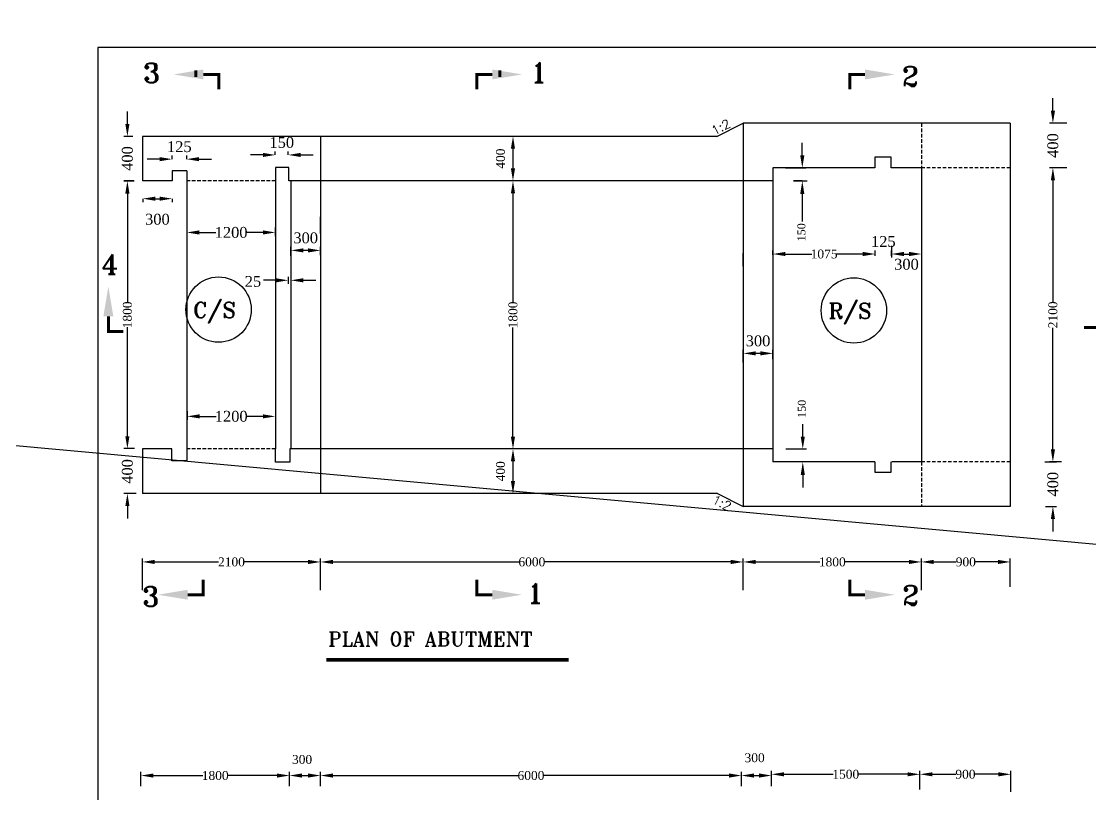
# Model space of a CAD drawing. Extents: x -298162 to 1078160, y -513173 to -216568.
# Drawn here: x 147216 to 177279, y -267049 to -245306 of the extents above; entities that cross this region are included whole.
import ezdxf

# ---------------------------------------------------------------- set-up
doc = ezdxf.new("R2010")
doc.units = 0
doc.header["$MEASUREMENT"] = 0
doc.linetypes.add('DASHED', pattern=[0.75, 0.5, -0.25])
doc.layers.get('0').update_dxf_attribs({"linetype": 'CONTINUOUS'})
doc.layers.get('DEFPOINTS').update_dxf_attribs({"linetype": 'CONTINUOUS'})
doc.layers.add('LINE', color=7, linetype='CONTINUOUS')
doc.styles.add('BIG', font='ROMANT.SHX')
doc.styles.add('SMALL', font='ROMANS.SHX')
doc.styles.get("Standard").update_dxf_attribs({"font": 'times.ttf', "height": 250})
doc.dimstyles.new('3', dxfattribs={"dimtxt": 225, "dimasz": 350, "dimexe": 100, "dimexo": 25, "dimgap": 9, "dimtad": 0, "dimdec": 0, "dimzin": 0, "dimdsep": 46, "dimtxsty": 'Standard', "dimcen": 0, "dimclrt": 256, "dimadec": 0, "dimazin": 0, "dimtfac": 1, "dimtdec": 0, "dimtofl": 0, "dimtmove": 2, "dimatfit": 3, "dimfxl": 1, "dimtolj": 1, "dimtzin": 0, "dimarcsym": 0})

# ---------------------------------------------------------------- blocks, each defined once
blk = doc.blocks.new('*D140')
at = {"layer": 'DEFPOINTS', "color": 0, "lineweight": -2}
for p in [(154754, -266513), (150579, -266836), (154754, -266836)]:
    blk.add_point(p, dxfattribs=at)
at = {"layer": 'LINE', "color": 0, "lineweight": -2}
for p, q in [((150579, -266811), (150579, -266413)), ((150929, -266513), (152317, -266513)), ((154404, -266513), (153016, -266513)), ((154754, -266811), (154754, -266413))]:
    blk.add_line(p, q, dxfattribs=at)
for points in [[(150929, -266455), (150929, -266571), (150579, -266513)], [(154404, -266455), (154404, -266571), (154754, -266513)]]:
    blk.add_solid(points, dxfattribs=at)
at = {"layer": 'LINE', "insert": (152666, -266513), "char_height": 250, "attachment_point": 5}
blk.add_mtext('\\A1;1800', dxfattribs=at)
blk = doc.blocks.new('*D141')
at = {"layer": 'DEFPOINTS', "color": 0, "lineweight": -2}
for p in [(168307, -266513), (167460, -266838), (168307, -266836)]:
    blk.add_point(p, dxfattribs=at)
at = {"layer": 'LINE', "color": 0, "lineweight": -2}
for p, q in [((167460, -266813), (167460, -266413)), ((167810, -266513), (167957, -266513)), ((168307, -266811), (168307, -266413))]:
    blk.add_line(p, q, dxfattribs=at)
for points in [[(167810, -266455), (167810, -266571), (167460, -266513)], [(167957, -266455), (167957, -266571), (168307, -266513)]]:
    blk.add_solid(points, dxfattribs=at)
at = {"layer": 'LINE', "insert": (167832, -266015), "char_height": 250, "attachment_point": 5}
blk.add_mtext('\\A1;300', dxfattribs=at)
blk = doc.blocks.new('*D142')
at = {"layer": 'DEFPOINTS', "color": 0, "lineweight": -2}
for p in [(155627, -266513), (154754, -266836), (155627, -266836)]:
    blk.add_point(p, dxfattribs=at)
at = {"layer": 'LINE', "color": 0, "lineweight": -2}
for p, q in [((154754, -266811), (154754, -266413)), ((155104, -266513), (155277, -266513)), ((155627, -266811), (155627, -266413))]:
    blk.add_line(p, q, dxfattribs=at)
for points in [[(155104, -266455), (155104, -266571), (154754, -266513)], [(155277, -266455), (155277, -266571), (155627, -266513)]]:
    blk.add_solid(points, dxfattribs=at)
at = {"layer": 'LINE', "insert": (155108, -266062), "char_height": 250, "attachment_point": 5}
blk.add_mtext('\\A1;300', dxfattribs=at)
blk = doc.blocks.new('*D143')
at = {"layer": 'DEFPOINTS', "color": 0, "lineweight": -2}
for p in [(155627, -266513), (155627, -266838), (167460, -266838)]:
    blk.add_point(p, dxfattribs=at)
at = {"layer": 'LINE', "color": 0, "lineweight": -2}
for p, q in [((155627, -266813), (155627, -266413)), ((155977, -266513), (161180, -266513)), ((167110, -266513), (161907, -266513)), ((167460, -266813), (167460, -266413))]:
    blk.add_line(p, q, dxfattribs=at)
for points in [[(155977, -266454), (155977, -266571), (155627, -266513)], [(167110, -266454), (167110, -266571), (167460, -266513)]]:
    blk.add_solid(points, dxfattribs=at)
at = {"layer": 'LINE', "insert": (161544, -266513), "char_height": 250, "attachment_point": 5}
blk.add_mtext('\\A1;6000', dxfattribs=at)
blk = doc.blocks.new('*D144')
at = {"layer": 'DEFPOINTS', "color": 0, "lineweight": -2}
for p in [(172481, -266478), (168307, -266802), (172481, -266802)]:
    blk.add_point(p, dxfattribs=at)
at = {"layer": 'LINE', "color": 0, "lineweight": -2}
for p, q in [((168307, -266777), (168307, -266378)), ((168657, -266478), (170044, -266478)), ((172131, -266478), (170744, -266478)), ((172481, -266777), (172481, -266378))]:
    blk.add_line(p, q, dxfattribs=at)
for points in [[(168657, -266420), (168657, -266536), (168307, -266478)], [(172131, -266420), (172131, -266536), (172481, -266478)]]:
    blk.add_solid(points, dxfattribs=at)
at = {"layer": 'LINE', "insert": (170394, -266478), "char_height": 250, "attachment_point": 5}
blk.add_mtext('\\A1;1500', dxfattribs=at)
blk = doc.blocks.new('*D151')
at = {"layer": 'DEFPOINTS', "color": 0, "lineweight": -2}
for p in [(161520, -249792), (161038, -257330), (161520, -257330)]:
    blk.add_point(p, dxfattribs=at)
at = {"layer": 'LINE', "color": 0, "lineweight": -2}
for p, q in [((161495, -249792), (160938, -249792)), ((161038, -250142), (161038, -253211)), ((161038, -256980), (161038, -253911)), ((161495, -257330), (160938, -257330))]:
    blk.add_line(p, q, dxfattribs=at)
for points in [[(160979, -250142), (161096, -250142), (161038, -249792)], [(160979, -256980), (161096, -256980), (161038, -257330)]]:
    blk.add_solid(points, dxfattribs=at)
at = {"layer": 'LINE', "insert": (161038, -253561), "char_height": 250, "attachment_point": 5, "rotation": 90}
blk.add_mtext('\\A1;1800', dxfattribs=at)
blk = doc.blocks.new('*D152')
at = {"layer": 'DEFPOINTS', "color": 0, "lineweight": -2}
for p in [(150416, -249798), (150197, -257321), (150416, -257321)]:
    blk.add_point(p, dxfattribs=at)
at = {"layer": 'LINE', "color": 0, "lineweight": -2}
for p, q in [((150391, -249798), (150097, -249798)), ((150197, -250148), (150197, -253209)), ((150197, -256971), (150197, -253909)), ((150391, -257321), (150097, -257321))]:
    blk.add_line(p, q, dxfattribs=at)
for points in [[(150139, -250148), (150255, -250148), (150197, -249798)], [(150139, -256971), (150255, -256971), (150197, -257321)]]:
    blk.add_solid(points, dxfattribs=at)
at = {"layer": 'LINE', "insert": (150197, -253559), "char_height": 250, "attachment_point": 5, "rotation": 90}
blk.add_mtext('\\A1;1800', dxfattribs=at)
blk = doc.blocks.new('*D153')
at = {"layer": 'DEFPOINTS', "color": 0, "lineweight": -2}
for p in [(176612, -249423), (176218, -257694), (176489, -257694)]:
    blk.add_point(p, dxfattribs=at)
at = {"layer": 'LINE', "color": 0, "lineweight": -2}
for p, q in [((176587, -249423), (176118, -249423)), ((176218, -249773), (176218, -253191)), ((176218, -257344), (176218, -253926)), ((176464, -257694), (176118, -257694))]:
    blk.add_line(p, q, dxfattribs=at)
for points in [[(176160, -249773), (176277, -249773), (176218, -249423)], [(176160, -257344), (176277, -257344), (176218, -257694)]]:
    blk.add_solid(points, dxfattribs=at)
at = {"layer": 'LINE', "insert": (176218, -253558), "char_height": 250, "attachment_point": 5, "rotation": 90}
blk.add_mtext('\\A1;2100', dxfattribs=at)
blk = doc.blocks.new('*D154')
at = {"layer": 'DEFPOINTS', "color": 0, "lineweight": -2}
for p in [(150618, -260507), (150618, -261323), (155627, -261323)]:
    blk.add_point(p, dxfattribs=at)
at = {"layer": 'LINE', "color": 0, "lineweight": -2}
for p, q in [((150618, -261298), (150618, -260407)), ((150968, -260507), (152755, -260507)), ((155277, -260507), (153490, -260507)), ((155627, -261298), (155627, -260407))]:
    blk.add_line(p, q, dxfattribs=at)
for points in [[(150968, -260448), (150968, -260565), (150618, -260507)], [(155277, -260448), (155277, -260565), (155627, -260507)]]:
    blk.add_solid(points, dxfattribs=at)
at = {"layer": 'LINE', "insert": (153123, -260507), "char_height": 250, "attachment_point": 5}
blk.add_mtext('\\A1;2100', dxfattribs=at)
blk = doc.blocks.new('*D155')
at = {"layer": 'DEFPOINTS', "color": 0, "lineweight": -2}
for p in [(150421, -257321), (150197, -258583), (150473, -258583)]:
    blk.add_point(p, dxfattribs=at)
at = {"layer": 'LINE', "color": 0, "lineweight": -2}
for p, q in [((150197, -256971), (150197, -256621)), ((150396, -257321), (150097, -257321)), ((150448, -258583), (150097, -258583)), ((150197, -258933), (150197, -259283))]:
    blk.add_line(p, q, dxfattribs=at)
for points in [[(150139, -256971), (150255, -256971), (150197, -257321)], [(150139, -258933), (150255, -258933), (150197, -258583)]]:
    blk.add_solid(points, dxfattribs=at)
at = {"layer": 'LINE', "insert": (150197, -257961), "char_height": 250, "attachment_point": 5, "rotation": 90}
blk.add_mtext('\\A1;{\\H1.222x;\\C7;400}', dxfattribs=at)
blk = doc.blocks.new('*D156')
at = {"layer": 'DEFPOINTS', "color": 0, "lineweight": -2}
for p in [(175967, -257694), (175988, -258946), (176218, -258946)]:
    blk.add_point(p, dxfattribs=at)
at = {"layer": 'LINE', "color": 0, "lineweight": -2}
for p, q in [((176218, -257344), (176218, -256994)), ((175992, -257694), (176318, -257694)), ((176013, -258946), (176318, -258946)), ((176218, -259296), (176218, -259646))]:
    blk.add_line(p, q, dxfattribs=at)
for points in [[(176160, -257344), (176277, -257344), (176218, -257694)], [(176160, -259296), (176277, -259296), (176218, -258946)]]:
    blk.add_solid(points, dxfattribs=at)
at = {"layer": 'LINE', "insert": (176218, -258320), "char_height": 250, "attachment_point": 5, "rotation": 90}
blk.add_mtext('\\A1;{\\H1.222x;\\C7;400}', dxfattribs=at)
blk = doc.blocks.new('*D157')
at = {"layer": 'DEFPOINTS', "color": 0, "lineweight": -2}
for p in [(161520, -257330), (161038, -258583), (161520, -258583)]:
    blk.add_point(p, dxfattribs=at)
at = {"layer": 'LINE', "color": 0, "lineweight": -2}
for p, q in [((161495, -257330), (160938, -257330)), ((161038, -257680), (161038, -258233)), ((161495, -258583), (160938, -258583))]:
    blk.add_line(p, q, dxfattribs=at)
for points in [[(160979, -257680), (161096, -257680), (161038, -257330)], [(160979, -258233), (161096, -258233), (161038, -258583)]]:
    blk.add_solid(points, dxfattribs=at)
at = {"layer": 'LINE', "insert": (160688, -257957), "char_height": 250, "attachment_point": 5, "rotation": 90}
blk.add_mtext('\\A1;400', dxfattribs=at)
blk = doc.blocks.new('*D158')
at = {"layer": 'DEFPOINTS', "color": 0, "lineweight": -2}
for p in [(155627, -260507), (155627, -261323), (167511, -261323)]:
    blk.add_point(p, dxfattribs=at)
at = {"layer": 'LINE', "color": 0, "lineweight": -2}
for p, q in [((155627, -261298), (155627, -260407)), ((155977, -260507), (161206, -260507)), ((167161, -260507), (161933, -260507)), ((167511, -261298), (167511, -260407))]:
    blk.add_line(p, q, dxfattribs=at)
for points in [[(155977, -260448), (155977, -260565), (155627, -260507)], [(167161, -260448), (167161, -260565), (167511, -260507)]]:
    blk.add_solid(points, dxfattribs=at)
at = {"layer": 'LINE', "insert": (161569, -260507), "char_height": 250, "attachment_point": 5}
blk.add_mtext('\\A1;6000', dxfattribs=at)
blk = doc.blocks.new('*D159')
at = {"layer": 'DEFPOINTS', "color": 0, "lineweight": -2}
for p in [(167511, -260507), (167511, -261323), (172520, -261323)]:
    blk.add_point(p, dxfattribs=at)
at = {"layer": 'LINE', "color": 0, "lineweight": -2}
for p, q in [((167511, -261298), (167511, -260407)), ((167861, -260507), (169666, -260507)), ((172170, -260507), (170365, -260507)), ((172520, -261298), (172520, -260407))]:
    blk.add_line(p, q, dxfattribs=at)
for points in [[(167861, -260448), (167861, -260565), (167511, -260507)], [(172170, -260448), (172170, -260565), (172520, -260507)]]:
    blk.add_solid(points, dxfattribs=at)
at = {"layer": 'LINE', "insert": (170016, -260507), "char_height": 250, "attachment_point": 5}
blk.add_mtext('\\A1;1800', dxfattribs=at)
blk = doc.blocks.new('*D160')
at = {"layer": 'DEFPOINTS', "color": 0, "lineweight": -2}
for p in [(167511, -254642), (167511, -254920), (168346, -254828)]:
    blk.add_point(p, dxfattribs=at)
at = {"layer": 'LINE', "color": 0, "lineweight": -2}
for p, q in [((167511, -254895), (167511, -254542)), ((168346, -254803), (168346, -254542)), ((167996, -254642), (167861, -254642))]:
    blk.add_line(p, q, dxfattribs=at)
for points in [[(167861, -254584), (167861, -254700), (167511, -254642)], [(167996, -254584), (167996, -254700), (168346, -254642)]]:
    blk.add_solid(points, dxfattribs=at)
at = {"layer": 'LINE', "insert": (167928, -254292), "char_height": 250, "attachment_point": 5}
blk.add_mtext('\\A1;{\\H1.222x;\\C7;300}', dxfattribs=at)
blk = doc.blocks.new('*D161')
at = {"layer": 'DEFPOINTS', "color": 0, "lineweight": -2}
for p in [(151453, -249205), (151864, -249181), (151864, -249205)]:
    blk.add_point(p, dxfattribs=at)
at = {"layer": 'LINE', "color": 0, "lineweight": -2}
for p, q in [((151103, -249181), (150753, -249181)), ((151453, -249180), (151453, -249081)), ((151864, -249180), (151864, -249081)), ((152214, -249181), (152564, -249181))]:
    blk.add_line(p, q, dxfattribs=at)
for points in [[(151103, -249123), (151103, -249239), (151453, -249181)], [(152214, -249123), (152214, -249239), (151864, -249181)]]:
    blk.add_solid(points, dxfattribs=at)
at = {"layer": 'LINE', "insert": (151658, -248831), "char_height": 250, "attachment_point": 5}
blk.add_mtext('\\A1;{\\H1.222x;\\C7;125}', dxfattribs=at)
blk = doc.blocks.new('*D162')
at = {"layer": 'DEFPOINTS', "color": 0, "lineweight": -2}
for p in [(150379, -248539), (150197, -249792), (150402, -249792)]:
    blk.add_point(p, dxfattribs=at)
at = {"layer": 'LINE', "color": 0, "lineweight": -2}
for p, q in [((150197, -248189), (150197, -247839)), ((150354, -248539), (150097, -248539)), ((150377, -249792), (150097, -249792)), ((150197, -250142), (150197, -250492))]:
    blk.add_line(p, q, dxfattribs=at)
for points in [[(150139, -248189), (150255, -248189), (150197, -248539)], [(150139, -250142), (150255, -250142), (150197, -249792)]]:
    blk.add_solid(points, dxfattribs=at)
at = {"layer": 'LINE', "insert": (150197, -249162), "char_height": 250, "attachment_point": 5, "rotation": 90}
blk.add_mtext('\\A1;{\\H1.222x;\\C7;400}', dxfattribs=at)
blk = doc.blocks.new('*D163')
at = {"layer": 'DEFPOINTS', "color": 0, "lineweight": -2}
for p in [(150630, -250268), (151453, -250268), (151453, -250292)]:
    blk.add_point(p, dxfattribs=at)
at = {"layer": 'LINE', "color": 0, "lineweight": -2}
for p, q in [((150630, -250293), (150630, -250392)), ((150980, -250292), (151103, -250292)), ((151453, -250293), (151453, -250392))]:
    blk.add_line(p, q, dxfattribs=at)
for points in [[(150980, -250234), (150980, -250350), (150630, -250292)], [(151103, -250234), (151103, -250350), (151453, -250292)]]:
    blk.add_solid(points, dxfattribs=at)
at = {"layer": 'LINE', "insert": (151041, -250872), "char_height": 250, "attachment_point": 5}
blk.add_mtext('\\A1;{\\H1.222x;\\C7;300}', dxfattribs=at)
blk = doc.blocks.new('*D164')
at = {"layer": 'DEFPOINTS', "color": 0, "lineweight": -2}
for p in [(176637, -248170), (176218, -249423), (176637, -249423)]:
    blk.add_point(p, dxfattribs=at)
at = {"layer": 'LINE', "color": 0, "lineweight": -2}
for p, q in [((176218, -247820), (176218, -247470)), ((176612, -248170), (176118, -248170)), ((176612, -249423), (176118, -249423)), ((176218, -249773), (176218, -250123))]:
    blk.add_line(p, q, dxfattribs=at)
for points in [[(176160, -247820), (176277, -247820), (176218, -248170)], [(176160, -249773), (176277, -249773), (176218, -249423)]]:
    blk.add_solid(points, dxfattribs=at)
at = {"layer": 'LINE', "insert": (176218, -248797), "char_height": 250, "attachment_point": 5, "rotation": 90}
blk.add_mtext('\\A1;{\\H1.222x;\\C7;400}', dxfattribs=at)
blk = doc.blocks.new('*D165')
at = {"layer": 'DEFPOINTS', "color": 0, "lineweight": -2}
for p in [(161476, -248539), (161038, -249792), (161476, -249792)]:
    blk.add_point(p, dxfattribs=at)
at = {"layer": 'LINE', "color": 0, "lineweight": -2}
for p, q in [((161451, -248539), (160938, -248539)), ((161038, -248889), (161038, -249442)), ((161451, -249792), (160938, -249792))]:
    blk.add_line(p, q, dxfattribs=at)
for points in [[(160979, -248889), (161096, -248889), (161038, -248539)], [(160979, -249442), (161096, -249442), (161038, -249792)]]:
    blk.add_solid(points, dxfattribs=at)
at = {"layer": 'LINE', "insert": (160688, -249166), "char_height": 250, "attachment_point": 5, "rotation": 90}
blk.add_mtext('\\A1;400', dxfattribs=at)
blk = doc.blocks.new('*D166')
at = {"layer": 'DEFPOINTS', "color": 0, "lineweight": -2}
for p in [(154793, -251746), (155627, -251905), (154793, -251928)]:
    blk.add_point(p, dxfattribs=at)
at = {"layer": 'LINE', "color": 0, "lineweight": -2}
for p, q in [((154793, -251903), (154793, -251646)), ((155277, -251746), (155143, -251746)), ((155627, -251880), (155627, -251646))]:
    blk.add_line(p, q, dxfattribs=at)
for points in [[(155143, -251688), (155143, -251804), (154793, -251746)], [(155277, -251688), (155277, -251804), (155627, -251746)]]:
    blk.add_solid(points, dxfattribs=at)
at = {"layer": 'LINE', "insert": (155210, -251396), "char_height": 250, "attachment_point": 5}
blk.add_mtext('\\A1;{\\H1.222x;\\C7;300}', dxfattribs=at)
blk = doc.blocks.new('*D167')
at = {"layer": 'DEFPOINTS', "color": 0, "lineweight": -2}
for p in [(154719, -252466), (154793, -252466), (154719, -252587)]:
    blk.add_point(p, dxfattribs=at)
at = {"layer": 'LINE', "color": 0, "lineweight": -2}
for p, q in [((154719, -252491), (154719, -252687)), ((154793, -252491), (154793, -252687)), ((154369, -252587), (154019, -252587)), ((155143, -252587), (155493, -252587))]:
    blk.add_line(p, q, dxfattribs=at)
for points in [[(154369, -252529), (154369, -252646), (154719, -252587)], [(155143, -252529), (155143, -252646), (154793, -252587)]]:
    blk.add_solid(points, dxfattribs=at)
at = {"layer": 'LINE', "insert": (153726, -252620), "char_height": 250, "attachment_point": 5}
blk.add_mtext('\\A1;{\\H1.222x;\\C7;25}', dxfattribs=at)
blk = doc.blocks.new('*D168')
at = {"layer": 'DEFPOINTS', "color": 0, "lineweight": -2}
for p in [(151870, -251073), (154356, -251073), (154356, -251242)]:
    blk.add_point(p, dxfattribs=at)
at = {"layer": 'LINE', "color": 0, "lineweight": -2}
for p, q in [((151870, -251098), (151870, -251342)), ((152220, -251242), (152687, -251242)), ((154006, -251242), (153539, -251242)), ((154356, -251098), (154356, -251342))]:
    blk.add_line(p, q, dxfattribs=at)
for points in [[(152220, -251183), (152220, -251300), (151870, -251242)], [(154006, -251183), (154006, -251300), (154356, -251242)]]:
    blk.add_solid(points, dxfattribs=at)
at = {"layer": 'LINE', "insert": (153113, -251242), "char_height": 250, "attachment_point": 5}
blk.add_mtext('\\A1;{\\H1.222x;\\C7;1200}', dxfattribs=at)
blk = doc.blocks.new('*D169')
at = {"layer": 'DEFPOINTS', "color": 0, "lineweight": -2}
for p in [(168346, -251848), (168346, -251893), (171224, -251893)]:
    blk.add_point(p, dxfattribs=at)
at = {"layer": 'LINE', "color": 0, "lineweight": -2}
for p, q in [((168346, -251868), (168346, -251748)), ((168696, -251848), (169441, -251848)), ((170874, -251848), (170129, -251848)), ((171224, -251868), (171224, -251748))]:
    blk.add_line(p, q, dxfattribs=at)
for points in [[(168696, -251789), (168696, -251906), (168346, -251848)], [(170874, -251789), (170874, -251906), (171224, -251848)]]:
    blk.add_solid(points, dxfattribs=at)
at = {"layer": 'LINE', "insert": (169785, -251848), "char_height": 250, "attachment_point": 5}
blk.add_mtext('\\A1;1075', dxfattribs=at)
blk = doc.blocks.new('*D170')
at = {"layer": 'DEFPOINTS', "color": 0, "lineweight": -2}
for p in [(171679, -251597), (172526, -251597), (172526, -251848)]:
    blk.add_point(p, dxfattribs=at)
at = {"layer": 'LINE', "color": 0, "lineweight": -2}
for p, q in [((171679, -251622), (171679, -251948)), ((172029, -251848), (172176, -251848)), ((172526, -251622), (172526, -251948))]:
    blk.add_line(p, q, dxfattribs=at)
for points in [[(172029, -251789), (172029, -251906), (171679, -251848)], [(172176, -251789), (172176, -251906), (172526, -251848)]]:
    blk.add_solid(points, dxfattribs=at)
at = {"layer": 'LINE', "insert": (172102, -252138), "char_height": 250, "attachment_point": 5}
blk.add_mtext('\\A1;{\\H1.222x;\\C7;300}', dxfattribs=at)
blk = doc.blocks.new('*D171')
at = {"layer": 'DEFPOINTS', "color": 0, "lineweight": -2}
for p in [(171679, -251848), (171224, -251926), (171679, -251926)]:
    blk.add_point(p, dxfattribs=at)
at = {"layer": 'LINE', "color": 0, "lineweight": -2}
for p, q in [((170874, -251848), (170524, -251848)), ((171224, -251901), (171224, -251748)), ((171679, -251901), (171679, -251748)), ((172029, -251848), (172379, -251848))]:
    blk.add_line(p, q, dxfattribs=at)
for points in [[(170874, -251789), (170874, -251906), (171224, -251848)], [(172029, -251789), (172029, -251906), (171679, -251848)]]:
    blk.add_solid(points, dxfattribs=at)
at = {"layer": 'LINE', "insert": (171451, -251498), "char_height": 250, "attachment_point": 5}
blk.add_mtext('\\A1;{\\H1.222x;\\C7;125}', dxfattribs=at)
blk = doc.blocks.new('*D172')
at = {"layer": 'DEFPOINTS', "color": 0, "lineweight": -2}
for p in [(154356, -249086), (154719, -249062), (154719, -249086)]:
    blk.add_point(p, dxfattribs=at)
at = {"layer": 'LINE', "color": 0, "lineweight": -2}
for p, q in [((154006, -249062), (153656, -249062)), ((154356, -249061), (154356, -248962)), ((154719, -249061), (154719, -248962)), ((155069, -249062), (155419, -249062))]:
    blk.add_line(p, q, dxfattribs=at)
for points in [[(154006, -249004), (154006, -249120), (154356, -249062)], [(155069, -249004), (155069, -249120), (154719, -249062)]]:
    blk.add_solid(points, dxfattribs=at)
at = {"layer": 'LINE', "insert": (154537, -248712), "char_height": 250, "attachment_point": 5}
blk.add_mtext('\\A1;{\\H1.222x;\\C7;150}', dxfattribs=at)
blk = doc.blocks.new('*D180')
at = {"layer": 'DEFPOINTS', "color": 0, "lineweight": -2}
for p in [(151875, -256244), (154357, -256244), (154357, -256413)]:
    blk.add_point(p, dxfattribs=at)
at = {"layer": 'LINE', "color": 0, "lineweight": -2}
for p, q in [((151875, -256269), (151875, -256513)), ((152225, -256413), (152691, -256413)), ((154007, -256413), (153542, -256413)), ((154357, -256269), (154357, -256513))]:
    blk.add_line(p, q, dxfattribs=at)
for points in [[(152225, -256355), (152225, -256471), (151875, -256413)], [(154007, -256355), (154007, -256471), (154357, -256413)]]:
    blk.add_solid(points, dxfattribs=at)
at = {"layer": 'LINE', "insert": (153116, -256413), "char_height": 250, "attachment_point": 5}
blk.add_mtext('\\A1;{\\H1.222x;\\C7;1200}', dxfattribs=at)
blk = doc.blocks.new('*D188')
at = {"layer": 'DEFPOINTS', "color": 0, "lineweight": -2}
for p in [(172520, -260507), (175020, -261232), (172520, -261323)]:
    blk.add_point(p, dxfattribs=at)
at = {"layer": 'LINE', "color": 0, "lineweight": -2}
for p, q in [((172520, -261298), (172520, -260407)), ((172870, -260507), (173498, -260507)), ((174670, -260507), (174042, -260507)), ((175020, -261207), (175020, -260407))]:
    blk.add_line(p, q, dxfattribs=at)
for points in [[(172870, -260448), (172870, -260565), (172520, -260507)], [(174670, -260448), (174670, -260565), (175020, -260507)]]:
    blk.add_solid(points, dxfattribs=at)
at = {"layer": 'LINE', "insert": (173770, -260507), "char_height": 250, "attachment_point": 5}
blk.add_mtext('\\A1;900', dxfattribs=at)
blk = doc.blocks.new('*D189')
at = {"layer": 'DEFPOINTS', "color": 0, "lineweight": -2}
for p in [(175036, -266478), (172481, -266930), (175036, -266993)]:
    blk.add_point(p, dxfattribs=at)
at = {"layer": 'LINE', "color": 0, "lineweight": -2}
for p, q in [((172481, -266905), (172481, -266378)), ((172831, -266478), (173487, -266478)), ((174686, -266478), (174031, -266478)), ((175036, -266968), (175036, -266378))]:
    blk.add_line(p, q, dxfattribs=at)
for points in [[(172831, -266420), (172831, -266536), (172481, -266478)], [(174686, -266420), (174686, -266536), (175036, -266478)]]:
    blk.add_solid(points, dxfattribs=at)
at = {"layer": 'LINE', "insert": (173759, -266478), "char_height": 250, "attachment_point": 5}
blk.add_mtext('\\A1;900', dxfattribs=at)

msp = doc.modelspace()

# ---------------------------------------------------------------- linework, layer by layer
at = {"color": 0, "linetype": 'DASHED'}
for p, q in [((175020.247, -248170.427), (172520.247, -248170.427)), ((175020.247, -248170.427), (175020.247, -249422.777)), ((175020.247, -248170.427), (175020.247, -249151.427)), ((175020.247, -248170.427), (175020.247, -249151.427)), ((175020.247, -257693.755), (175020.247, -258946.105)), ((175020.247, -258946.105), (172520.247, -258946.105))]:
    msp.add_line(p, q, dxfattribs=at)
at = {"layer": 'LINE', "color": 1, "linetype": 'ByBlock', "lineweight": -2}
msp.add_line((-298162.249, -216567.594), (1078159.826, -342283.3), dxfattribs=at)
at = {"layer": 'LINE', "color": 0}
for p, q in [((166772.956, -248539.372), (167510.847, -248170.427)), ((167510.847, -248170.427), (167510.847, -253840.222)), ((172520.247, -248170.427), (167510.847, -248170.427)), ((155627.437, -248539.372), (150618.037, -248539.372)), ((150618.037, -248539.372), (150618.037, -249791.722)), ((155627.437, -248539.372), (155627.437, -258582.795)), ((166772.956, -248539.372), (155627.437, -248539.372)), ((169172.53, -249072.777), (169172.53, -248722.777)), ((171215.886, -249122.286), (171215.886, -249422.777)), ((171672.084, -249122.286), (171215.886, -249122.286)), ((171672.084, -249422.777), (171672.084, -249122.286)), ((151870.387, -249513.422), (151452.937, -249513.422)), ((151452.937, -249513.422), (151452.937, -249791.722)), ((151870.387, -249513.422), (151870.387, -249791.722)), ((154357.184, -249417.27), (154357.184, -249791.722)), ((154732.204, -249417.27), (154357.184, -249417.27)), ((154732.204, -249791.722), (154732.204, -249417.27)), ((168345.747, -249422.777), (168345.747, -253840.222)), ((171215.886, -249422.777), (168345.747, -249422.777)), ((169625.728, -249422.777), (168345.747, -249422.777)), ((168698.944, -249422.777), (169272.53, -249422.777)), ((171215.886, -249422.777), (170081.925, -249422.777)), ((171215.886, -249422.777), (171153.958, -249422.777)), ((172520.247, -249422.777), (171672.084, -249422.777)), ((172520.247, -249422.777), (171685.347, -249422.777)), ((151452.937, -249791.722), (150618.037, -249791.722)), ((168345.747, -249791.722), (154732.204, -249791.722)), ((154792.537, -249791.722), (154792.537, -253840.222)), ((169172.53, -249791.722), (168921.369, -249791.722)), ((168921.369, -249791.722), (169305.887, -249791.722)), ((169172.53, -250158.618), (169172.53, -250937.108)), ((155627.437, -251268.185), (155627.437, -250798.304)), ((167510.847, -252192.086), (167510.847, -251820.926)), ((154792.537, -253840.082), (154792.537, -257330.445)), ((167510.847, -253840.082), (167510.847, -258946.105)), ((168345.747, -253840.082), (168345.747, -257693.755)), ((169186.008, -256980.445), (169186.008, -256630.445)), ((150618.037, -257330.445), (150618.037, -258582.795)), ((151442.377, -257330.445), (150618.037, -257330.445)), ((151442.377, -257665.545), (151442.377, -257330.445)), ((151870.387, -257330.445), (151870.387, -257665.545)), ((154357.184, -257704.897), (154357.184, -257330.445)), ((168345.747, -257330.445), (154761.052, -257330.445)), ((154761.052, -257330.445), (154761.052, -257704.897)), ((168712.422, -257330.445), (169286.008, -257330.445)), ((151870.387, -257665.545), (151442.377, -257665.545)), ((154761.052, -257704.897), (154357.184, -257704.897)), ((171215.886, -257693.755), (168345.747, -257693.755)), ((169625.728, -257693.755), (168722.676, -257693.755)), ((171215.886, -257693.755), (170081.925, -257693.755)), ((171215.886, -257693.755), (171153.958, -257693.755)), ((171215.886, -257693.755), (171215.886, -257983.583)), ((171672.084, -257983.583), (171672.084, -257693.755)), ((172520.247, -257693.755), (171685.347, -257693.755)), ((169186.008, -258060.651), (169186.008, -258410.651)), ((171215.886, -257983.583), (171672.084, -257983.583)), ((155627.437, -258582.795), (150618.037, -258582.795)), ((166784.226, -258582.795), (155627.437, -258582.795)), ((166784.226, -258582.795), (167510.847, -258946.105)), ((172520.247, -258946.105), (167510.847, -258946.105))]:
    msp.add_line(p, q, dxfattribs=at)
at = {"layer": 'LINE', "color": 0, "linetype": 'DASHED', "ltscale": 200}
for p, q in [((172520.247, -248170.427), (172520.247, -249422.777)), ((175020.247, -249422.777), (172520.247, -249422.777)), ((154357.184, -249791.722), (151870.387, -249791.722)), ((154357.184, -257330.445), (151870.387, -257330.445)), ((172520.247, -257693.755), (172520.247, -258674.755)), ((172520.247, -257693.755), (172520.247, -258946.105)), ((175020.247, -257693.755), (172520.247, -257693.755))]:
    msp.add_line(p, q, dxfattribs=at)
at = {"layer": 'LINE', "color": 0, "linetype": 'ByBlock', "lineweight": -2}
for p, q in [((172520.247, -249422.777), (172520.247, -257693.755)), ((175020.247, -249422.777), (175020.247, -257693.755)), ((151870.387, -249791.722), (151870.387, -257330.445)), ((154357.184, -249791.722), (154357.184, -257330.445))]:
    msp.add_line(p, q, dxfattribs=at)
at = {"layer": 'LINE', "color": 0}
msp.add_lwpolyline([(149367.995, -288827.221), (209873.195, -288827.221), (209873.195, -246041.401), (149367.995, -246041.401)], close=True, dxfattribs=at)
for points, const_width in [([(152119.724, -246873.862), (152119.724, -246683.25)], 83.49), ([(152331.857, -246798.412), (152522.47, -246798.412)], 83.49), ([(152503.57, -246798.412), (152763.895, -246798.412), (152763.895, -247218.309)], 83.49), ([(160282.323, -246798.412), (160021.998, -246798.412), (160021.998, -247218.309)], 83.49), ([(160454.036, -246798.412), (160263.424, -246798.412)], 83.49), ([(160666.17, -246873.862), (160666.17, -246683.25)], 83.49), ([(170765.161, -246798.412), (170504.836, -246798.412), (170504.836, -247218.309)], 83.49), ([(170936.874, -246798.412), (170746.262, -246798.412)], 83.49), ([(149662.01, -253598.325), (149662.01, -253788.937)], 83.49), ([(177513.642, -253650.249), (177513.642, -253910.573), (177093.745, -253910.573)], 83.49), ([(149662.01, -253770.038), (149662.01, -254030.362), (150081.907, -254030.362)], 83.49), ([(152063.157, -261428.908), (152323.482, -261428.908), (152323.482, -261009.011)], 83.49), ([(160282.323, -261428.908), (160021.998, -261428.908), (160021.998, -261009.011)], 83.49), ([(170765.161, -261428.908), (170504.836, -261428.908), (170504.836, -261009.011)], 83.49), ([(151891.444, -261428.908), (152082.056, -261428.908)], 83.49), ([(160454.036, -261428.908), (160263.424, -261428.908)], 83.49), ([(170936.874, -261428.908), (170746.262, -261428.908)], 83.49), ([(155786.586, -263258.45), (162601.074, -263258.45)], 101.2)]:
    msp.add_lwpolyline(points, dxfattribs=dict(at, const_width=const_width))
for centre in [(152760.629, -253411.403), (170621.541, -253435.851)]:
    msp.add_circle(centre, 918.613, dxfattribs=at)
for points in [[(152331.857, -246659.262), (152331.857, -246937.562), (151496.957, -246798.412)], [(160454.036, -246659.262), (160454.036, -246937.562), (161288.936, -246798.412)], [(170936.874, -246659.262), (170936.874, -246937.562), (171771.774, -246798.412)], [(169114.197, -249072.777), (169230.864, -249072.777), (169172.53, -249422.777)], [(169114.197, -250158.618), (169230.864, -250158.618), (169172.53, -249791.722)], [(149522.86, -253598.325), (149801.16, -253598.325), (149662.01, -252763.425)], [(169127.674, -256980.445), (169244.341, -256980.445), (169186.008, -257330.445)], [(169127.674, -258060.651), (169244.341, -258060.651), (169186.008, -257693.755)], [(151891.444, -261568.058), (151891.444, -261289.758), (151056.544, -261428.908)], [(160454.036, -261568.058), (160454.036, -261289.758), (161288.936, -261428.908)], [(170936.874, -261568.058), (170936.874, -261289.758), (171771.774, -261428.908)]]:
    msp.add_solid(points, dxfattribs=at)

# ---------------------------------------------------------------- texts
at = {"layer": 'LINE', "color": 0, "style": 'BIG'}
for s, height, p in [('3', 556.6, (150637.622, -247033.538)), ('1', 556.6, (161528.804, -247022.041)), ('2', 556.6, (171970.03, -247127.573)), ('4', 556.6, (149470.534, -252418.635)), ('C/S', 435.6, (152046.876, -253640.727)), ('R/S', 435.6, (169907.788, -253665.174)), ('3', 556.6, (150613.381, -261757.784)), ('1', 556.6, (161431.963, -261668.766)), ('2', 556.6, (171979.266, -261721.682)), ('PLAN OF ABUTMENT ', 400, (155844.882, -262873.247))]:
    msp.add_text(s, height=height, dxfattribs=at).set_placement(p)
at = {"layer": 'LINE', "color": 0, "style": 'SMALL'}
for rotation, p in [(26.7496885, (166695.952, -248511.035)), (333.177683, (166612.403, -258838.818))]:
    msp.add_text('1:2', height=253, rotation=rotation, dxfattribs=at).set_placement(p)
at = {"layer": 'LINE', "color": 0, "char_height": 225, "attachment_point": 5, "rotation": 90}
for insert in [(169147.101, -251237.22), (169160.579, -256201.251)]:
    msp.add_mtext('\\A1;150', dxfattribs=dict(at, insert=insert))

# ---------------------------------------------------------------- dimensions: what is measured, and where the dimension line sits
at = {"layer": 'LINE', "color": 0}
for base, p1, p2, angle, text, picture, middle in [((176218.211, -249422.777), (176636.737, -248170.427), (176636.737, -249422.777), 90, '{\\H1.222x;\\C7;400}', '*D164', (176218.211, -248796.602)), ((150197.011, -249791.722), (150379.272, -248539.372), (150402.055, -249791.722), 90, '{\\H1.222x;\\C7;400}', '*D162', (150197.011, -249161.78)), ((154718.747, -252587.253), (154792.537, -252466.267), (154718.747, -252466.267), 180, '{\\H1.222x;\\C7;25}', '*D167', (153726.239, -252620.227)), ((150197.011, -258582.795), (150421.316, -257321.225), (150473.492, -258582.795), 90, '{\\H1.222x;\\C7;400}', '*D155', (150197.011, -257961.129)), ((176218.211, -258946.105), (175966.817, -257693.755), (175987.743, -258946.105), 90, '{\\H1.222x;\\C7;400}', '*D156', (176218.211, -258319.93))]:
    dim = msp.add_linear_dim(base=base, p1=p1, p2=p2, angle=angle, text=text, dimstyle='3', dxfattribs=at)
    dim.commit()
    dim.dimension.update_dxf_attribs({"geometry": picture, "text_midpoint": middle, "dimtype": 160})
for base, p1, p2, angle, text, picture, middle in [((154718.747, -249062.15), (154355.844, -249086.306), (154718.747, -249086.306), 180, '{\\H1.222x;\\C7;150}', '*D172', (154537.296, -248712.15)), ((161037.68, -249791.722), (161475.94, -248539.372), (161475.94, -249791.722), 90, '400', '*D165', (160687.68, -249165.547)), ((151863.909, -249180.929), (151452.619, -249205.086), (151863.909, -249205.086), 180, '{\\H1.222x;\\C7;125}', '*D161', (151658.264, -248830.929)), ((176218.211, -257693.755), (176611.737, -249422.777), (176488.69, -257693.755), 90, '2100', '*D153', (176218.211, -253558.266)), ((150197.011, -257321.225), (150416.141, -249797.51), (150416.141, -257321.225), 90, '1800', '*D152', (150197.011, -253559.368)), ((151452.619, -250292.146), (150630.038, -250267.989), (151452.619, -250267.989), 180, '{\\H1.222x;\\C7;300}', '*D163', (151041.328, -250871.825)), ((154355.844, -251241.795), (151870.387, -251072.697), (154355.844, -251072.697), 180, '{\\H1.222x;\\C7;1200}', '*D168', (153113.116, -251241.795)), ((154792.537, -251745.852), (155627.437, -251905.169), (154792.537, -251927.928), 180, '{\\H1.222x;\\C7;300}', '*D166', (155209.987, -251395.852)), ((167510.847, -254642.02), (168345.747, -254827.505), (167510.847, -254920.247), 180, '{\\H1.222x;\\C7;300}', '*D160', (167928.297, -254292.02)), ((154357.184, -256412.966), (151875.093, -256243.868), (154357.184, -256243.868), 180, '{\\H1.222x;\\C7;1200}', '*D180', (153116.139, -256412.966)), ((161037.68, -258582.795), (161519.766, -257330.445), (161519.766, -258582.795), 90, '400', '*D157', (160687.68, -257956.62)), ((150618.037, -260506.639), (155627.437, -261323.076), (150618.037, -261323.076), 180, '2100', '*D154', (153122.737, -260506.639)), ((155627.437, -260506.639), (167510.847, -261323.076), (155627.437, -261323.076), 180, '6000', '*D158', (161569.142, -260506.639)), ((167510.847, -260506.639), (172520.247, -261323.076), (167510.847, -261323.076), 180, '1800', '*D159', (170015.547, -260506.639)), ((155627.437, -266512.564), (167460.236, -266837.898), (155627.437, -266837.898), 180, '6000', '*D143', (161543.836, -266512.564))]:
    dim = msp.add_linear_dim(base=base, p1=p1, p2=p2, angle=angle, text=text, dimstyle='3', dxfattribs=at)
    dim.commit()
    dim.dimension.update_dxf_attribs({"geometry": picture, "text_midpoint": middle})
for base, p1, p2, angle, text, picture, middle in [((161037.68, -257330.445), (161519.766, -249791.722), (161519.766, -257330.445), 90, '1800', '*D151', (161037.68, -253561.084)), ((172520.247, -260506.639), (175020.247, -261231.831), (172520.247, -261323.076), 180, '900', '*D188', (173770.247, -260506.639))]:
    dim = msp.add_linear_dim(base=base, p1=p1, p2=p2, angle=angle, text=text, dimstyle='3', override={"dimtxt": 300}, dxfattribs=at)
    dim.commit()
    dim.dimension.update_dxf_attribs({"geometry": picture, "text_midpoint": middle})
for base, p1, p2, text, picture, middle in [((171678.852, -251847.705), (171223.949, -251926.01), (171678.852, -251926.01), '{\\H1.222x;\\C7;125}', '*D171', (171451.4, -251497.705)), ((168345.747, -251847.705), (171223.949, -251892.897), (168345.747, -251892.897), '1075', '*D169', (169784.848, -251847.705)), ((154753.747, -266512.915), (150579.247, -266836.471), (154753.747, -266836.471), '1800', '*D140', (152666.497, -266512.915)), ((172481.457, -266478.042), (168306.957, -266801.599), (172481.457, -266801.599), '1500', '*D144', (170394.207, -266478.042))]:
    dim = msp.add_linear_dim(base=base, p1=p1, p2=p2, text=text, dimstyle='3', dxfattribs=at)
    dim.commit()
    dim.dimension.update_dxf_attribs({"geometry": picture, "text_midpoint": middle})
for base, p1, p2, text, picture, middle in [((172525.908, -251847.705), (171678.852, -251597.128), (172525.908, -251597.128), '{\\H1.222x;\\C7;300}', '*D170', (172102.38, -252138.483)), ((155627.437, -266512.915), (154753.747, -266836.471), (155627.437, -266836.471), '300', '*D142', (155108.097, -266061.706)), ((168306.957, -266512.915), (167460.236, -266837.898), (168306.957, -266836.471), '300', '*D141', (167832.175, -266014.838))]:
    dim = msp.add_linear_dim(base=base, p1=p1, p2=p2, text=text, dimstyle='3', dxfattribs=at)
    dim.commit()
    dim.dimension.update_dxf_attribs({"geometry": picture, "text_midpoint": middle, "dimtype": 160})
dim = msp.add_linear_dim(base=(175035.976, -266478.042), p1=(172481.457, -266930.252), p2=(175035.976, -266992.768), text='900', dimstyle='3', override={"dimtxt": 300, "dimfxl": 700}, dxfattribs=at)
dim.commit()
dim.dimension.update_dxf_attribs({"geometry": '*D189', "text_midpoint": (173758.716, -266478.042)})

doc.saveas('drawing.dxf')
